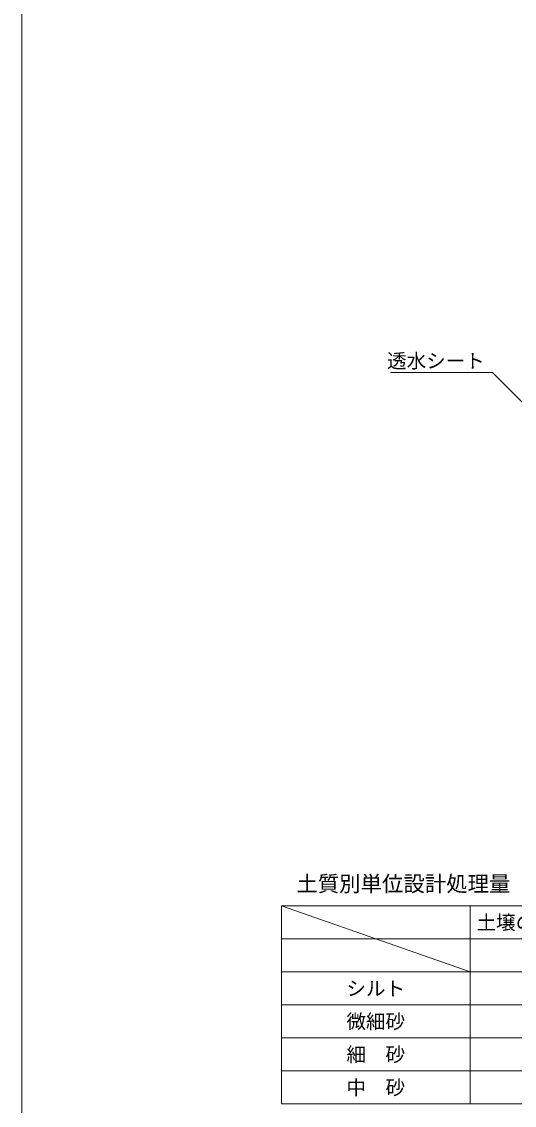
# Model space of a CAD drawing. Units: millimetres at full size; details may follow other scales. Extents: x 47228 to 87734, y -20408 to -2620.
# Drawn here: x 66345 to 67388, y -17161 to -14863 of the extents above; entities that cross this region are included whole.
import ezdxf
from ezdxf.enums import TextEntityAlignment as Align

# ---------------------------------------------------------------- set-up
doc = ezdxf.new("R2010")
doc.units = ezdxf.units.MM
doc.header["$LTSCALE"] = 40
for name, color, linetype, lineweight in [('0_2', 7, 'Continuous', 5), ('Defpoints_3', 8, 'Continuous', 0), ('寸法線', 7, 'Continuous', 9), ('枠', 5, 'Continuous', 5)]:
    doc.layers.add(name, color=color, linetype=linetype, lineweight=lineweight)
doc.styles.add('ＭＳ ゴシック', font='')
doc.styles.get('ＭＳ ゴシック').set_extended_font_data('MS Gothic')

msp = doc.modelspace()

# ---------------------------------------------------------------- linework, layer by layer
at = {"layer": '0_2', "lineweight": 13}
for p, q in [((66894.7, -16737.81), (68894.7, -16737.81)), ((66894.7, -16737.81), (66894.7, -17157.81)), ((66894.7, -16737.81), (67294.7, -16877.81)), ((67294.7, -16737.81), (67294.7, -17157.81)), ((66894.7, -16877.81), (68894.7, -16877.81)), ((66894.7, -16947.81), (68894.7, -16947.81)), ((66894.7, -17017.81), (68894.7, -17017.81)), ((66894.7, -17087.81), (68894.7, -17087.81)), ((66894.7, -17157.81), (68894.7, -17157.81))]:
    msp.add_line(p, q, dxfattribs=at)
at = {"layer": 'Defpoints_3'}
msp.add_line((66894.7, -16807.81), (68894.7, -16807.81), dxfattribs=at)
at = {"layer": '寸法線'}
msp.add_lwpolyline([(67498.65, -15763.58), (67341.75, -15606.69), (67125.63, -15606.69)], dxfattribs=at)
at = {"layer": '枠', "lineweight": 20}
msp.add_line((66344.7, -18321.16), (66344.7, -13841.16), dxfattribs=at)

# ---------------------------------------------------------------- texts
at = {"layer": '0_2', "style": 'ＭＳ ゴシック'}
msp.add_text('土質別単位設計処理量', height=33.23, dxfattribs=at).set_placement((66926.6, -16690.69), align=Align.MIDDLE_LEFT)
for s, p in [('土壌の飽和浸透係数', (67494.7, -16772.81)), ('シルト', (67094.7, -16912.81)), ('微細砂', (67094.7, -16982.81)), ('細\u3000砂', (67094.7, -17052.81)), ('中\u3000砂', (67094.7, -17122.81))]:
    msp.add_text(s, height=30.38, dxfattribs=at).set_placement(p, align=Align.MIDDLE_CENTER)
at = {"layer": '寸法線', "style": 'ＭＳ ゴシック'}
msp.add_text('透水シート', height=30.38, dxfattribs=at).set_placement((67325.75, -15566.66), align=Align.TOP_RIGHT)

doc.saveas('drawing.dxf')
